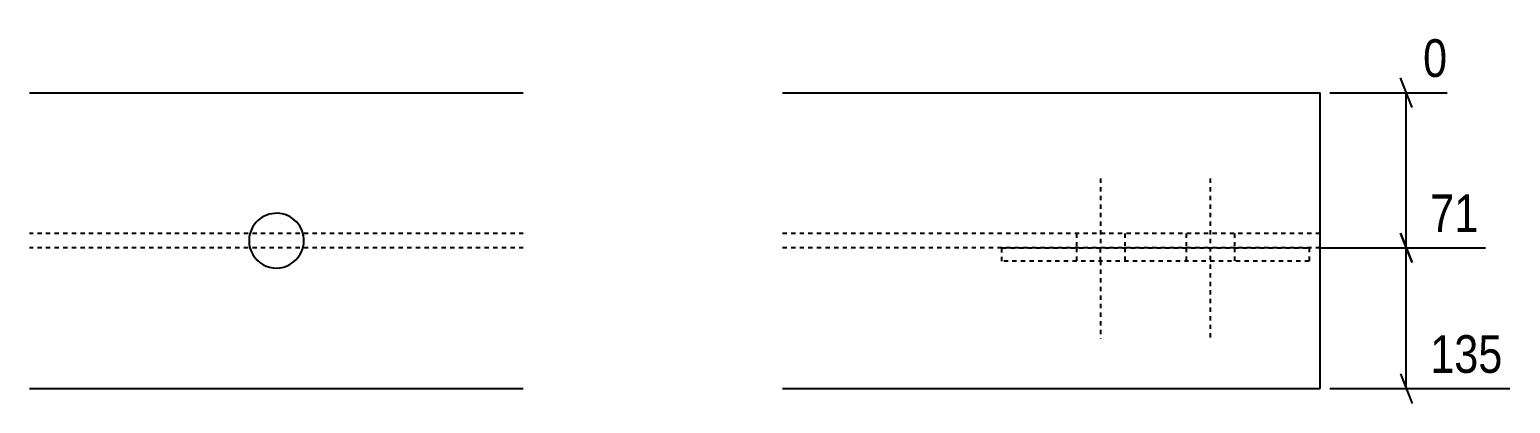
# Model space of a CAD drawing. Header units: millimetres. Extents: x 29 to 27119, y 7 to 1721.
# Drawn here: x 14096 to 14770, y 33 to 204 of the extents above; entities that cross this region are included whole.
import ezdxf

# ---------------------------------------------------------------- set-up
doc = ezdxf.new("R2010")
doc.units = ezdxf.units.MM
doc.linetypes.add('DXK_LINE_DOT2', pattern=[3.9198, 1.9599, -1.9599])
doc.layers.add('MÅLSÆTNING', color=7, linetype='Continuous')
doc.layers.add('STÅL', color=7, linetype='Continuous')
doc.styles.add('Arial Narrow', font='ARIALN.TTF', dxfattribs={"height": 0.2})

msp = doc.modelspace()

# ---------------------------------------------------------------- linework, layer by layer
at = {"layer": 'MÅLSÆTNING', "color": 7, "linetype": 'Continuous'}
for p, q in [((14725.76, 168.3), (14720.36, 181.8)), ((14688.24, 175.05), (14741.68, 175.05)), ((14723.06, 104.27), (14723.06, 175.05)), ((14720.36, 111.02), (14725.76, 97.52)), ((14725.76, 97.52), (14720.36, 111.02)), ((14683.24, 104.27), (14759.21, 104.27)), ((14683.24, 104.27), (14759.21, 104.27)), ((14723.06, 40.05), (14723.06, 104.27)), ((14720.36, 46.8), (14725.76, 33.3)), ((14688.24, 40.05), (14770.18, 40.05))]:
    msp.add_line(p, q, dxfattribs=at)
at = {"layer": 'STÅL', "color": 2, "linetype": 'Continuous'}
for p, q in [((14095.63, 175.05), (14320.63, 175.05)), ((14438.74, 175.05), (14683.74, 175.05)), ((14683.74, 40.05), (14683.74, 175.05)), ((14095.63, 40.05), (14320.63, 40.05)), ((14438.74, 40.05), (14683.74, 40.05))]:
    msp.add_line(p, q, dxfattribs=at)
at = {"layer": 'STÅL', "color": 96, "linetype": 'DXK_LINE_DOT2'}
for p, q in [((14583.74, 135.86), (14583.74, 104.27)), ((14633.74, 135.86), (14633.74, 62.86)), ((14572.74, 110.85), (14572.74, 104.25)), ((14594.74, 110.85), (14594.74, 104.25)), ((14622.74, 110.85), (14622.74, 104.25)), ((14644.74, 110.85), (14644.74, 104.25)), ((14572.74, 104.25), (14572.74, 98.27)), ((14594.74, 104.25), (14594.74, 98.27)), ((14622.74, 104.25), (14622.74, 98.27)), ((14644.74, 104.25), (14644.74, 98.27)), ((14583.74, 98.27), (14583.74, 62.86))]:
    msp.add_line(p, q, dxfattribs=at)
at = {"layer": 'STÅL', "color": 7, "linetype": 'DXK_LINE_DOT2'}
for p, q in [((14320.63, 110.85), (14095.63, 110.85)), ((14683.74, 110.85), (14438.74, 110.85)), ((14320.63, 104.25), (14095.63, 104.25)), ((14683.74, 104.25), (14438.74, 104.25)), ((14538.74, 104.27), (14678.74, 104.27)), ((14538.74, 98.27), (14538.74, 104.27)), ((14583.74, 98.27), (14583.74, 104.27)), ((14678.74, 104.27), (14678.74, 98.27)), ((14678.74, 98.27), (14538.74, 98.27))]:
    msp.add_line(p, q, dxfattribs=at)
at = {"layer": 'STÅL', "color": 2, "linetype": 'Continuous'}
for start, end in [(330.37372, 150.37372), (150.37372, 330.37372)]:
    msp.add_arc((14208.13, 107.55), 12.5, start, end, dxfattribs=at)

# ---------------------------------------------------------------- wipeouts: each hides what was drawn before it
at = {"color": 0, "linetype": 'Continuous'}
for points in [[(14759.53, 107.87), (14759.53, 133.07), (14730.39, 133.07), (14730.39, 107.87)], [(14770.5, 43.65), (14770.5, 68.85), (14730.39, 68.85), (14730.39, 43.65)]]:
    msp.add_wipeout(points, dxfattribs=at).dxf.layer = 'MÅLSÆTNING'

# ---------------------------------------------------------------- next in the draw order: texts
at = {"layer": 'MÅLSÆTNING', "color": 3, "linetype": 'Continuous', "style": 'Arial Narrow'}
for s, p in [('71', (14733.99, 111.47)), ('135', (14733.99, 47.25))]:
    msp.add_text(s, height=17.18, dxfattribs=at).set_placement(p)

# ---------------------------------------------------------------- next in the draw order: wipeouts: each hides what was drawn before it
at = {"color": 0, "linetype": 'Continuous'}
msp.add_wipeout([(14745.28, 178.65), (14745.28, 203.85), (14727.11, 203.85), (14727.11, 178.65)], dxfattribs=at).dxf.layer = 'MÅLSÆTNING'

# ---------------------------------------------------------------- next in the draw order: texts
at = {"layer": 'MÅLSÆTNING', "color": 3, "linetype": 'Continuous', "style": 'Arial Narrow'}
msp.add_text('0', height=17.18, dxfattribs=at).set_placement((14730.71, 182.25))

doc.saveas('drawing.dxf')
